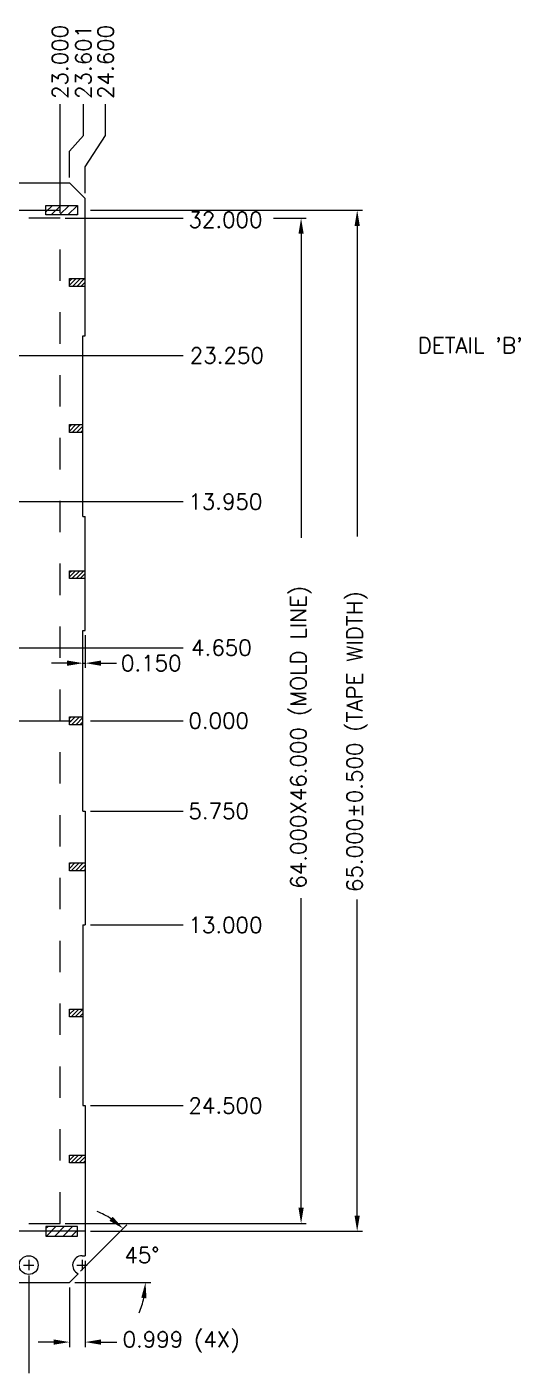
# Model space of a CAD drawing. Extents: x 0.5 to 10.25, y 0.33 to 6.92.
# Drawn here: x 3.616 to 5.186, y 2.636 to 6.92 of the extents above; entities that cross this region are included whole.
import ezdxf

# ---------------------------------------------------------------- set-up
doc = ezdxf.new("R2010")
doc.units = 0
doc.header["$LTSCALE"] = 0.006
doc.header["$MEASUREMENT"] = 0
doc.linetypes.add('CENTER', pattern=[2, 1.25, -0.25, 0.25, -0.25])
doc.linetypes.add('HIDDEN', pattern=[0.375, 0.25, -0.125])
for name, color, linetype in [('1', 7, 'CONTINUOUS'), ('1D', 7, 'CONTINUOUS'), ('2D', 7, 'CONTINUOUS')]:
    doc.layers.add(name, color=color, linetype=linetype)
doc.styles.add('SIMPLEX', font='SIMPLEX')
pattern_1 = [(45, (3.776807, 6.352045), (-0.01325825, 0.01325825), [])]

msp = doc.modelspace()

# ---------------------------------------------------------------- hatches: boundary and pattern name
at = {"layer": '1D', "lineweight": 13}
h = msp.add_hatch(dxfattribs=at)
h.set_pattern_fill('ANSI31', color=256, scale=0.15)
h.set_pattern_definition(pattern_1)
h.paths.add_polyline_path([(3.696662, 6.337045), (3.676807, 6.337045), (3.676807, 6.322045), (3.696662, 6.322045)])
h.paths.add_polyline_path([(3.696662, 6.352045), (3.676807, 6.352045), (3.676807, 6.337045), (3.696662, 6.337045)])
h.paths.add_polyline_path([(3.721662, 6.352045), (3.696662, 6.352045), (3.696662, 6.337045), (3.721662, 6.337045)])
h.paths.add_polyline_path([(3.776807, 6.352045), (3.721662, 6.352045), (3.721662, 6.337045), (3.776807, 6.337045)])
h.paths.add_polyline_path([(3.776807, 6.337045), (3.721662, 6.337045), (3.696662, 6.337045), (3.696662, 6.322045), (3.776807, 6.322045)])
h.paths.add_polyline_path([(3.776807, 3.087045), (3.676807, 3.087045), (3.676807, 3.072045), (3.776807, 3.072045)])
h.paths.add_polyline_path([(3.776807, 3.102045), (3.676807, 3.102045), (3.676807, 3.087045), (3.776807, 3.087045)])
h = msp.add_hatch(dxfattribs=at)
h.set_pattern_fill('ANSI31', color=256, scale=0.15)
h.set_pattern_definition(pattern_1)
h.paths.add_polyline_path([(3.696662, 3.087045), (3.676807, 3.087045), (3.676807, 3.102045), (3.696662, 3.102045)])
h.paths.add_polyline_path([(3.696662, 3.072045), (3.676807, 3.072045), (3.676807, 3.087045), (3.696662, 3.087045)])
h.paths.add_polyline_path([(3.721662, 3.072045), (3.696662, 3.072045), (3.696662, 3.087045), (3.721662, 3.087045)])
h.paths.add_polyline_path([(3.776807, 3.072045), (3.721662, 3.072045), (3.721662, 3.087045), (3.776807, 3.087045)])
h.paths.add_polyline_path([(3.776807, 3.087045), (3.721662, 3.087045), (3.696662, 3.087045), (3.696662, 3.102045), (3.776807, 3.102045)])
h.paths.add_polyline_path([(3.776807, 6.337045), (3.676807, 6.337045), (3.676807, 6.352045), (3.776807, 6.352045)])
h.paths.add_polyline_path([(3.776807, 6.322045), (3.676807, 6.322045), (3.676807, 6.337045), (3.776807, 6.337045)])
h = msp.add_hatch(dxfattribs=at)
h.set_pattern_fill('ANSI31', color=256, scale=0.075, style=0)
h.set_pattern_definition([(45, (12.572351, 6.208092), (-0.006629126, 0.006629126), [])])
h.paths.add_polyline_path([(3.041812, 3.107045), (3.031812, 3.107045), (3.031812, 3.087045), (3.041812, 3.087045)])
h.paths.add_polyline_path([(2.576812, 3.107045), (2.566812, 3.107045), (2.566812, 3.087045), (2.576812, 3.087045)])
h.paths.add_polyline_path([(2.111812, 3.107045), (2.101812, 3.107045), (2.101812, 3.087045), (2.111812, 3.087045)])
h.paths.add_polyline_path([(1.646812, 3.107045), (1.636812, 3.107045), (1.636812, 3.087045), (1.646812, 3.087045)])
h.paths.add_polyline_path([(3.506812, 3.107045), (3.496812, 3.107045), (3.496812, 3.087045), (3.506812, 3.087045)])
h.paths.add_polyline_path([(3.801807, 3.304545), (3.801807, 3.329545), (3.751812, 3.329545), (3.751812, 3.304545)])
h.paths.add_polyline_path([(3.801807, 4.234545), (3.801807, 4.259545), (3.751812, 4.259545), (3.751812, 4.234545)])
h.paths.add_polyline_path([(3.794307, 3.769545), (3.794307, 3.794545), (3.751812, 3.794545), (3.751812, 3.769545)])
h.paths.add_polyline_path([(3.794307, 5.629545), (3.794307, 5.654545), (3.751812, 5.654545), (3.751812, 5.629545)])
h.paths.add_polyline_path([(3.801807, 5.164545), (3.801807, 5.189545), (3.751812, 5.189545), (3.751812, 5.164545)])
h.paths.add_polyline_path([(3.794307, 4.699545), (3.794307, 4.724545), (3.751812, 4.724545), (3.751812, 4.699545)])
h.paths.add_polyline_path([(3.506812, 6.317045), (3.496812, 6.317045), (3.496812, 6.337045), (3.506812, 6.337045)])
h.paths.add_polyline_path([(3.801807, 6.094545), (3.801807, 6.119545), (3.751812, 6.119545), (3.751812, 6.094545)])
h.paths.add_polyline_path([(3.041812, 6.317045), (3.031812, 6.317045), (3.031812, 6.337045), (3.041812, 6.337045)])
h.paths.add_polyline_path([(2.576812, 6.317045), (2.566812, 6.317045), (2.566812, 6.337045), (2.576812, 6.337045)])
h.paths.add_polyline_path([(2.111812, 6.317045), (2.101812, 6.317045), (2.101812, 6.337045), (2.111812, 6.337045)])
h.paths.add_polyline_path([(1.646812, 6.317045), (1.636812, 6.317045), (1.636812, 6.337045), (1.646812, 6.337045)])
h.paths.add_polyline_path([(1.251812, 5.629545), (1.251812, 5.654545), (1.391812, 5.654545), (1.391812, 5.629545)])
h.paths.add_polyline_path([(1.251812, 6.094545), (1.251812, 6.119545), (1.391812, 6.119545), (1.391812, 6.094545)])
h.paths.add_polyline_path([(1.251812, 4.699545), (1.251812, 4.724545), (1.391812, 4.724545), (1.391812, 4.699545)])
h.paths.add_polyline_path([(1.251812, 5.164545), (1.251812, 5.189545), (1.391812, 5.189545), (1.391812, 5.164545)])
h.paths.add_polyline_path([(1.251812, 4.234545), (1.251812, 4.259545), (1.391812, 4.259545), (1.391812, 4.234545)])
h.paths.add_polyline_path([(1.251812, 3.769545), (1.251812, 3.794545), (1.391812, 3.794545), (1.391812, 3.769545)])
h.paths.add_polyline_path([(1.251812, 3.304545), (1.251812, 3.329545), (1.391812, 3.329545), (1.391812, 3.304545)])

# ---------------------------------------------------------------- linework, layer by layer
at = {"layer": '1', "lineweight": 13}
for p, q in [((1.321812, 6.424545), (3.751874, 6.424545)), ((3.801807, 6.374612), (3.751874, 6.424545)), ((3.801807, 5.937045), (3.801807, 6.374612)), ((3.801807, 6.094545), (3.801807, 6.119545)), ((3.794307, 5.362045), (3.794307, 5.937045)), ((3.794307, 5.629545), (3.794307, 5.654545)), ((3.801807, 4.999545), (3.801807, 5.362045)), ((3.801807, 5.164545), (3.801807, 5.189545)), ((3.794307, 4.424545), (3.794307, 4.999545)), ((3.801807, 4.424545), (3.801807, 4.062045)), ((3.794307, 4.062045), (3.794307, 3.487045)), ((3.801807, 3.487045), (3.801807, 3.009545)), ((3.791812, 3.009545), (3.801807, 3.009545)), ((1.321812, 2.924545), (3.751989, 2.924545)), ((3.779512, 2.952182), (3.751874, 2.924545))]:
    msp.add_line(p, q, dxfattribs=at)
msp.add_circle((3.621812, 2.979545), 0.03, dxfattribs=at)
msp.add_arc((3.791812, 2.979545), 0.03, 90, 245.79507, dxfattribs=at)
at = {"layer": '1D', "lineweight": 13}
for p, q in [((3.721812, 6.328545), (3.721812, 6.674545)), ((3.796252, 6.574545), (3.796252, 6.674545)), ((3.866801, 6.574545), (3.866801, 6.674545)), ((3.751874, 6.524545), (3.796252, 6.574545)), ((3.801957, 6.474545), (3.866801, 6.574545)), ((3.751874, 6.441045), (3.751874, 6.524545)), ((3.801957, 6.390962), (3.801957, 6.474545)), ((3.738312, 6.312045), (4.113986, 6.312045)), ((3.738312, 6.312045), (4.113986, 6.312045)), ((3.818312, 6.337045), (4.684215, 6.337045)), ((4.401811, 6.312045), (4.505608, 6.312045)), ((4.489108, 6.262045), (4.489108, 5.294209)), ((4.667715, 6.287045), (4.667715, 5.298429)), ((3.751812, 6.094545), (3.751812, 6.119545)), ((3.751812, 6.119545), (3.801807, 6.119545)), ((3.801807, 6.094545), (3.751812, 6.094545)), ((3.794307, 5.937045), (3.801807, 5.937045)), ((3.396812, 5.874545), (4.113986, 5.874545)), ((3.751812, 5.629545), (3.751812, 5.654545)), ((3.751812, 5.654545), (3.794307, 5.654545)), ((3.794307, 5.629545), (3.751812, 5.629545)), ((3.396812, 5.409545), (4.113986, 5.409545)), ((3.794307, 5.362045), (3.801807, 5.362045)), ((3.751812, 5.164545), (3.751812, 5.189545)), ((3.751812, 5.189545), (3.801807, 5.189545)), ((3.801807, 5.164545), (3.751812, 5.164545)), ((3.794307, 4.999545), (3.801807, 4.999545)), ((3.801807, 4.984545), (3.801807, 4.880331)), ((3.396812, 4.944545), (4.113986, 4.944545)), ((3.744307, 4.895331), (3.694307, 4.895331)), ((3.794307, 4.895331), (3.801807, 4.895331)), ((3.851807, 4.895331), (3.901807, 4.895331)), ((3.751812, 4.699545), (3.751812, 4.724545)), ((3.751812, 4.724545), (3.794307, 4.724545)), ((3.794307, 4.699545), (3.751812, 4.699545)), ((3.818312, 4.712045), (4.113986, 4.712045)), ((3.794307, 4.424545), (3.801807, 4.424545)), ((3.818312, 4.424545), (4.113986, 4.424545)), ((3.751812, 4.234545), (3.751812, 4.259545)), ((3.751812, 4.259545), (3.801807, 4.259545)), ((3.801807, 4.234545), (3.751812, 4.234545)), ((4.489108, 3.162045), (4.489108, 4.147272)), ((4.667715, 3.137045), (4.667715, 4.14366)), ((3.794307, 4.062045), (3.801807, 4.062045)), ((3.818312, 4.062045), (4.113986, 4.062045)), ((3.751812, 3.769545), (3.751812, 3.794545)), ((3.751812, 3.794545), (3.794307, 3.794545)), ((3.794307, 3.769545), (3.751812, 3.769545)), ((3.794307, 3.487045), (3.801807, 3.487045)), ((3.818312, 3.487045), (4.113986, 3.487045)), ((3.751812, 3.304545), (3.751812, 3.329545)), ((3.751812, 3.329545), (3.801807, 3.329545)), ((3.801807, 3.304545), (3.751812, 3.304545)), ((3.738312, 3.112045), (4.505608, 3.112045)), ((3.787283, 2.959954), (3.934596, 3.107267)), ((3.818312, 3.087045), (4.684215, 3.087045)), ((3.605324, 2.979545), (3.6383, 2.979545)), ((3.621812, 2.996033), (3.621812, 2.963057)), ((3.775324, 2.979545), (3.8083, 2.979545)), ((3.791812, 2.996033), (3.791812, 2.963057)), ((3.801957, 2.993045), (3.801957, 2.718037)), ((3.621812, 2.946557), (3.621812, 2.635865)), ((3.768489, 2.924545), (4.010283, 2.924545)), ((3.751874, 2.908045), (3.751874, 2.718037)), ((3.701874, 2.734537), (3.651874, 2.734537)), ((3.851957, 2.734537), (3.901957, 2.734537))]:
    msp.add_line(p, q, dxfattribs=at)
at = {"layer": '1D', "linetype": 'CENTER', "lineweight": 13, "ltscale": 50}
for p, q in [((1.321813, 6.337045), (3.801957, 6.337045)), ((3.801957, 3.087045), (1.321813, 3.087045))]:
    msp.add_line(p, q, dxfattribs=at)
at = {"layer": '1D', "linetype": 'HIDDEN', "lineweight": 13, "ltscale": 50}
for p, q in [((3.721812, 6.312045), (1.421812, 6.312045)), ((3.721812, 3.112045), (3.721812, 6.312045)), ((1.421812, 3.112045), (3.721812, 3.112045))]:
    msp.add_line(p, q, dxfattribs=at)
at = {"layer": '1D', "linetype": 'CENTER', "lineweight": 13, "ltscale": 70}
msp.add_line((1.552935, 4.712045), (3.801817, 4.712045), dxfattribs=at)
at = {"layer": '1D', "lineweight": 13}
for start, end in [(56.863641, 68.727281), (336.272719, 348.136359)]:
    msp.add_arc((3.751874, 2.924545), 0.241908, start, end, dxfattribs=at)
for points in [[(4.480775, 6.262045), (4.497441, 6.262045), (4.489108, 6.312045)], [(4.659382, 6.287045), (4.676049, 6.287045), (4.667715, 6.337045)], [(3.744307, 4.903664), (3.744307, 4.886997), (3.794307, 4.895331)], [(3.851807, 4.903664), (3.851807, 4.886997), (3.801807, 4.895331)], [(3.889361, 3.133582), (3.878857, 3.120642), (3.922929, 3.0956)], [(4.480775, 3.162045), (4.497441, 3.162045), (4.489108, 3.112045)], [(4.659382, 3.137045), (4.676049, 3.137045), (4.667715, 3.087045)], [(3.980327, 2.875674), (3.996904, 2.873951), (3.993783, 2.924545)], [(3.701874, 2.74287), (3.701874, 2.726204), (3.751874, 2.734537)], [(3.851957, 2.74287), (3.851957, 2.726204), (3.801957, 2.734537)]]:
    msp.add_solid(points, dxfattribs=at)
at = {"layer": '2D', "lineweight": 13}
for points in [[(3.676807, 6.322045), (3.676807, 6.352045), (3.776807, 6.352045), (3.776807, 6.322045)], [(3.676807, 3.102045), (3.676807, 3.072045), (3.776807, 3.072045), (3.776807, 3.102045)]]:
    msp.add_lwpolyline(points, close=True, dxfattribs=at)

# ---------------------------------------------------------------- texts
at = {"layer": '1D', "lineweight": 13, "style": 'SIMPLEX'}
for s, rotation, p in [('23.000', 90, (3.746812, 6.691045)), ('23.601', 90, (3.821252, 6.691045)), ('24.600', 90, (3.891801, 6.691045)), ('32.000', 360, (4.130486, 6.281364)), ("DETAIL 'B'", 360, (4.860708, 5.881631)), ('64.000X46.000 (MOLD LINE)', 90, (4.505775, 4.177521)), ('65.000%%P0.500 (TAPE WIDTH)', 90, (4.684382, 4.166807)), ('0.000', 360, (4.130486, 4.687045)), ('5.750', 360, (4.130486, 4.399545)), ('13.000', 360, (4.130486, 4.037045)), ('24.500', 360, (4.130486, 3.462045)), ('45%%D', 0.265754, (3.926941, 2.986051)), ('0.999 (4X)', 360, (3.920946, 2.71787))]:
    msp.add_text(s, height=0.05, rotation=rotation, dxfattribs=at).set_placement(p)
at = {"layer": '1D', "lineweight": 13, "char_height": 0.05, "attachment_point": 5, "style": 'SIMPLEX'}
for s, insert in [('\\A1;23.250', (4.252796, 5.874545)), ('\\A1;13.950', (4.248034, 5.409545)), ('\\A1;4.650', (4.235525, 4.944545)), ('\\A1;0.150', (4.012045, 4.895331))]:
    msp.add_mtext(s, dxfattribs=dict(at, insert=insert))

doc.saveas('drawing.dxf')
